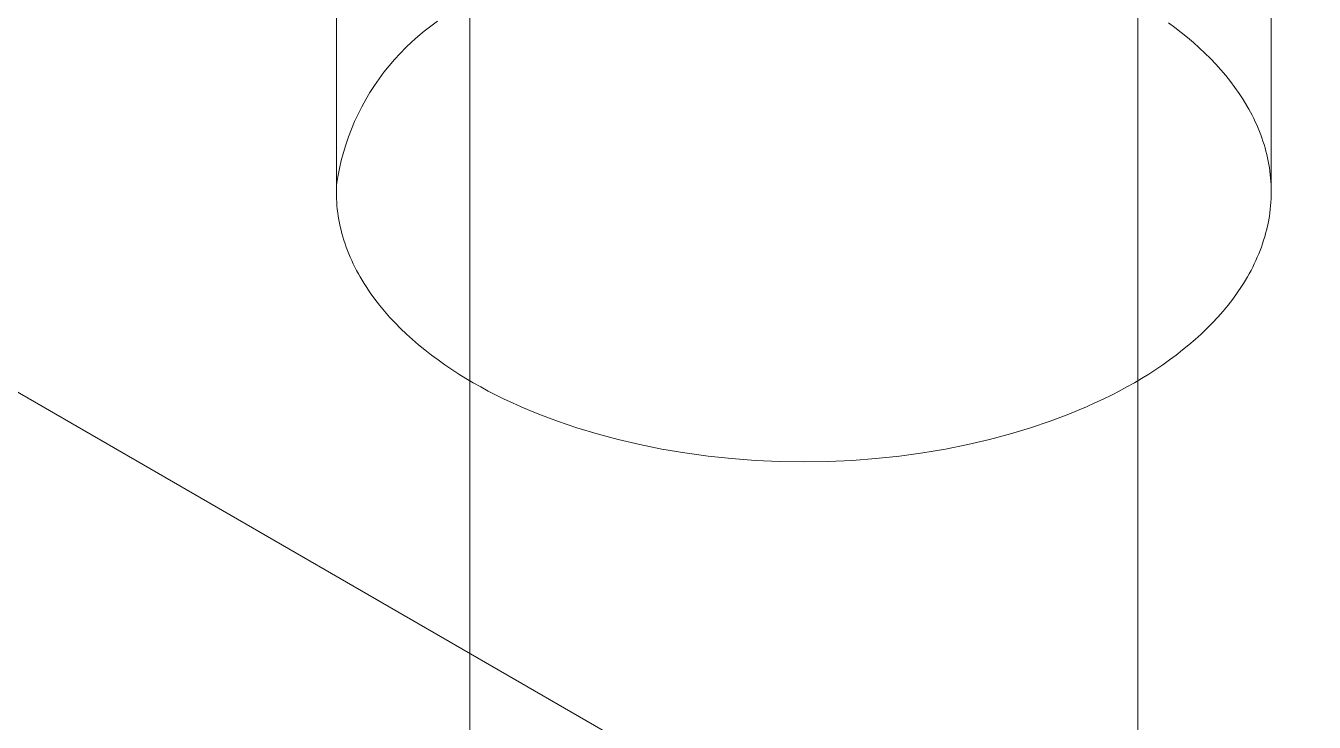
# Model space of a CAD drawing. Header units: inches. Extents: x -4 to 200, y 0 to 129.
# Drawn here: x 164.475 to 165.152, y 93.061 to 93.428 of the extents above; entities that cross this region are included whole.
import ezdxf

# ---------------------------------------------------------------- set-up
doc = ezdxf.new("R2010")
doc.units = ezdxf.units.IN
doc.layers.add('ZANO_R', color=7, linetype='Continuous', lineweight=0)

msp = doc.modelspace()

# ---------------------------------------------------------------- linework, layer by layer
at = {"layer": 'ZANO_R'}
for p, q in [((164.70818, 90.12835), (164.70818, 93.56856)), ((165.05942, 93.56836), (165.05942, 90.12835)), ((164.63794, 93.56607), (164.63794, 93.34031)), ((165.12967, 93.56607), (165.12967, 93.34031)), ((164.68421, 93.42479), (164.68087, 93.42203)), ((164.68764, 93.42743), (164.68421, 93.42479)), ((164.69116, 93.42996), (164.68764, 93.42743)), ((165.07899, 93.42663), (165.07559, 93.42913)), ((165.08231, 93.42406), (165.07899, 93.42663)), ((164.67762, 93.41916), (164.67448, 93.41617)), ((164.68087, 93.42203), (164.67762, 93.41916)), ((165.08556, 93.42144), (165.08231, 93.42406)), ((165.08873, 93.41875), (165.08556, 93.42144)), ((165.09181, 93.416), (165.08873, 93.41875)), ((164.67144, 93.41308), (164.66851, 93.40989)), ((164.67448, 93.41617), (164.67144, 93.41308)), ((165.0948, 93.41319), (165.09181, 93.416)), ((165.09769, 93.41032), (165.0948, 93.41319)), ((164.66569, 93.4066), (164.66299, 93.40322)), ((164.66851, 93.40989), (164.66569, 93.4066)), ((165.10048, 93.4074), (165.09769, 93.41032)), ((165.10317, 93.40442), (165.10048, 93.4074)), ((165.10575, 93.40139), (165.10317, 93.40442)), ((164.6604, 93.39974), (164.65794, 93.39618)), ((164.66299, 93.40322), (164.6604, 93.39974)), ((165.10821, 93.3983), (165.10575, 93.40139)), ((165.11056, 93.39517), (165.10821, 93.3983)), ((164.6556, 93.39253), (164.65338, 93.38881)), ((164.65794, 93.39618), (164.6556, 93.39253)), ((165.11279, 93.39199), (165.11056, 93.39517)), ((165.1149, 93.38877), (165.11279, 93.39199)), ((169.49232, 90.33544), (164.21184, 93.38413)), ((164.6513, 93.38501), (164.64935, 93.38114)), ((164.65338, 93.38881), (164.6513, 93.38501)), ((165.11688, 93.3855), (165.1149, 93.38877)), ((165.11782, 93.38385), (165.11688, 93.3855)), ((165.11872, 93.3822), (165.11782, 93.38385)), ((164.64753, 93.37721), (164.64584, 93.37322)), ((164.64935, 93.38114), (164.64753, 93.37721)), ((165.11959, 93.38053), (165.11872, 93.3822)), ((165.12043, 93.37885), (165.11959, 93.38053)), ((165.12124, 93.37717), (165.12043, 93.37885)), ((165.12201, 93.37547), (165.12124, 93.37717)), ((164.64584, 93.37322), (164.6443, 93.36917)), ((165.12274, 93.37377), (165.12201, 93.37547)), ((165.12344, 93.37206), (165.12274, 93.37377)), ((165.1241, 93.37035), (165.12344, 93.37206)), ((165.12473, 93.36862), (165.1241, 93.37035)), ((164.64289, 93.36507), (164.64163, 93.36093)), ((164.6443, 93.36917), (164.64289, 93.36507)), ((165.12532, 93.36689), (165.12473, 93.36862)), ((165.12587, 93.36516), (165.12532, 93.36689)), ((165.12639, 93.36341), (165.12587, 93.36516)), ((165.12687, 93.36167), (165.12639, 93.36341)), ((164.64051, 93.35674), (164.63953, 93.35252)), ((164.64163, 93.36093), (164.64051, 93.35674)), ((165.12731, 93.35991), (165.12687, 93.36167)), ((165.12772, 93.35816), (165.12731, 93.35991)), ((165.12808, 93.3564), (165.12772, 93.35816)), ((164.63953, 93.35252), (164.6387, 93.34827)), ((165.12841, 93.35463), (165.12808, 93.3564)), ((165.1287, 93.35286), (165.12841, 93.35463)), ((165.12896, 93.35109), (165.1287, 93.35286)), ((165.12917, 93.34932), (165.12896, 93.35109)), ((164.6387, 93.34827), (164.63802, 93.34399)), ((165.12935, 93.34754), (165.12917, 93.34932)), ((165.12949, 93.34577), (165.12935, 93.34754)), ((165.12958, 93.34399), (165.12949, 93.34577)), ((164.63794, 93.34031), (164.63796, 93.33848)), ((164.63796, 93.33848), (164.63802, 93.33664)), ((164.63802, 93.33664), (164.63812, 93.3348)), ((165.12948, 93.3348), (165.12958, 93.33664)), ((165.12958, 93.33664), (165.12965, 93.33848)), ((165.12965, 93.33848), (165.12967, 93.34031)), ((164.63812, 93.3348), (164.63827, 93.33297)), ((164.63827, 93.33297), (164.63845, 93.33114)), ((164.63845, 93.33114), (164.63868, 93.32931)), ((165.12893, 93.32931), (165.12915, 93.33114)), ((165.12915, 93.33114), (165.12934, 93.33297)), ((165.12934, 93.33297), (165.12948, 93.3348)), ((164.63868, 93.32931), (164.63894, 93.32748)), ((164.63894, 93.32748), (164.63925, 93.32565)), ((164.63925, 93.32565), (164.6396, 93.32383)), ((164.6396, 93.32383), (164.63999, 93.32202)), ((165.12762, 93.32202), (165.128, 93.32383)), ((165.128, 93.32383), (165.12835, 93.32565)), ((165.12835, 93.32565), (165.12866, 93.32748)), ((165.12866, 93.32748), (165.12893, 93.32931)), ((164.63999, 93.32202), (164.64042, 93.3202)), ((164.64042, 93.3202), (164.64089, 93.3184)), ((164.64089, 93.3184), (164.64139, 93.3166)), ((164.64139, 93.3166), (164.64194, 93.3148)), ((165.12566, 93.3148), (165.12621, 93.3166)), ((165.12621, 93.3166), (165.12672, 93.3184)), ((165.12672, 93.3184), (165.12719, 93.3202)), ((165.12719, 93.3202), (165.12762, 93.32202)), ((164.64194, 93.3148), (164.64253, 93.31301)), ((164.64253, 93.31301), (164.64315, 93.31123)), ((164.64315, 93.31123), (164.64382, 93.30945)), ((164.64382, 93.30945), (164.64452, 93.30768)), ((165.12308, 93.30768), (165.12379, 93.30945)), ((165.12379, 93.30945), (165.12445, 93.31123)), ((165.12445, 93.31123), (165.12508, 93.31301)), ((165.12508, 93.31301), (165.12566, 93.3148)), ((164.64452, 93.30768), (164.64526, 93.30592)), ((164.64526, 93.30592), (164.64604, 93.30417)), ((164.64604, 93.30417), (164.64686, 93.30243)), ((164.64686, 93.30243), (164.64771, 93.30069)), ((165.1199, 93.30069), (165.12075, 93.30243)), ((165.12075, 93.30243), (165.12156, 93.30417)), ((165.12156, 93.30417), (165.12234, 93.30592)), ((165.12234, 93.30592), (165.12308, 93.30768)), ((164.64771, 93.30069), (164.6486, 93.29897)), ((164.6486, 93.29897), (164.64952, 93.29725)), ((164.64952, 93.29725), (164.65048, 93.29555)), ((164.65048, 93.29555), (164.65148, 93.29386)), ((165.11613, 93.29386), (165.11712, 93.29555)), ((165.11712, 93.29555), (165.11808, 93.29725)), ((165.11808, 93.29725), (165.11901, 93.29897)), ((165.11901, 93.29897), (165.1199, 93.30069)), ((164.65148, 93.29386), (164.65251, 93.29217)), ((164.65251, 93.29217), (164.65357, 93.2905)), ((164.65357, 93.2905), (164.6558, 93.28719)), ((165.1118, 93.28719), (165.11403, 93.2905)), ((165.11403, 93.2905), (165.1151, 93.29217)), ((165.1151, 93.29217), (165.11613, 93.29386)), ((164.6558, 93.28719), (164.65816, 93.28393)), ((164.65816, 93.28393), (164.66065, 93.28073)), ((165.10696, 93.28073), (165.10944, 93.28393)), ((165.10944, 93.28393), (165.1118, 93.28719)), ((164.66065, 93.28073), (164.66326, 93.27757)), ((164.66326, 93.27757), (164.66598, 93.27447)), ((165.10162, 93.27447), (165.10435, 93.27757)), ((165.10435, 93.27757), (165.10696, 93.28073)), ((164.66598, 93.27447), (164.66882, 93.27143)), ((164.66882, 93.27143), (164.67177, 93.26845)), ((164.67177, 93.26845), (164.67482, 93.26553)), ((165.09278, 93.26553), (165.09583, 93.26845)), ((165.09583, 93.26845), (165.09878, 93.27143)), ((165.09878, 93.27143), (165.10162, 93.27447)), ((164.67482, 93.26553), (164.67797, 93.26267)), ((164.67797, 93.26267), (164.68122, 93.25988)), ((165.08639, 93.25988), (165.08963, 93.26267)), ((165.08963, 93.26267), (165.09278, 93.26553)), ((164.68122, 93.25988), (164.68455, 93.25715)), ((164.68455, 93.25715), (164.68797, 93.25449)), ((165.07964, 93.25449), (165.08305, 93.25715)), ((165.08305, 93.25715), (165.08639, 93.25988)), ((164.68797, 93.25449), (164.69146, 93.25189)), ((164.69146, 93.25189), (164.69503, 93.24937)), ((164.69503, 93.24937), (164.69867, 93.24691)), ((165.06893, 93.24691), (165.07257, 93.24937)), ((165.07257, 93.24937), (165.07614, 93.25189)), ((165.07614, 93.25189), (165.07964, 93.25449)), ((164.69867, 93.24691), (164.70237, 93.24451)), ((164.70237, 93.24451), (164.70613, 93.24219)), ((164.70613, 93.24219), (164.70995, 93.23994)), ((165.05765, 93.23994), (165.06147, 93.24219)), ((165.06147, 93.24219), (165.06523, 93.24451)), ((165.06523, 93.24451), (165.06893, 93.24691)), ((164.70995, 93.23994), (164.71385, 93.23774)), ((164.71385, 93.23774), (164.71787, 93.23557)), ((164.71787, 93.23557), (164.72201, 93.23343)), ((165.04559, 93.23343), (165.04973, 93.23557)), ((165.04973, 93.23557), (165.05375, 93.23774)), ((165.05375, 93.23774), (165.05765, 93.23994)), ((164.72201, 93.23343), (164.72627, 93.23133)), ((164.72627, 93.23133), (164.73065, 93.22927)), ((164.73065, 93.22927), (164.73515, 93.22725)), ((165.03246, 93.22725), (165.03695, 93.22927)), ((165.03695, 93.22927), (165.04133, 93.23133)), ((165.04133, 93.23133), (165.04559, 93.23343)), ((164.73515, 93.22725), (164.73976, 93.22528)), ((164.73976, 93.22528), (164.74449, 93.22335)), ((164.74449, 93.22335), (164.75427, 93.21966)), ((165.01333, 93.21966), (165.02312, 93.22335)), ((165.02312, 93.22335), (165.02784, 93.22528)), ((165.02784, 93.22528), (165.03246, 93.22725)), ((164.75427, 93.21966), (164.7645, 93.2162)), ((164.7645, 93.2162), (164.77513, 93.21298)), ((164.99247, 93.21298), (165.00311, 93.2162)), ((165.00311, 93.2162), (165.01333, 93.21966)), ((164.77513, 93.21298), (164.78615, 93.21004)), ((164.78615, 93.21004), (164.79752, 93.20739)), ((164.97008, 93.20739), (164.98145, 93.21004)), ((164.98145, 93.21004), (164.99247, 93.21298)), ((164.79752, 93.20739), (164.80922, 93.20505)), ((164.80922, 93.20505), (164.8212, 93.20304)), ((164.8212, 93.20304), (164.83342, 93.20138)), ((164.83342, 93.20138), (164.84584, 93.20007)), ((164.92176, 93.20007), (164.93418, 93.20138)), ((164.93418, 93.20138), (164.9464, 93.20304)), ((164.9464, 93.20304), (164.95838, 93.20505)), ((164.95838, 93.20505), (164.97008, 93.20739)), ((164.84584, 93.20007), (164.85841, 93.19912)), ((164.85841, 93.19912), (164.87108, 93.19855)), ((164.87108, 93.19855), (164.8838, 93.19836)), ((164.8838, 93.19836), (164.89652, 93.19855)), ((164.89652, 93.19855), (164.90919, 93.19912)), ((164.90919, 93.19912), (164.92176, 93.20007))]:
    msp.add_line(p, q, dxfattribs=at)

doc.saveas('drawing.dxf')
